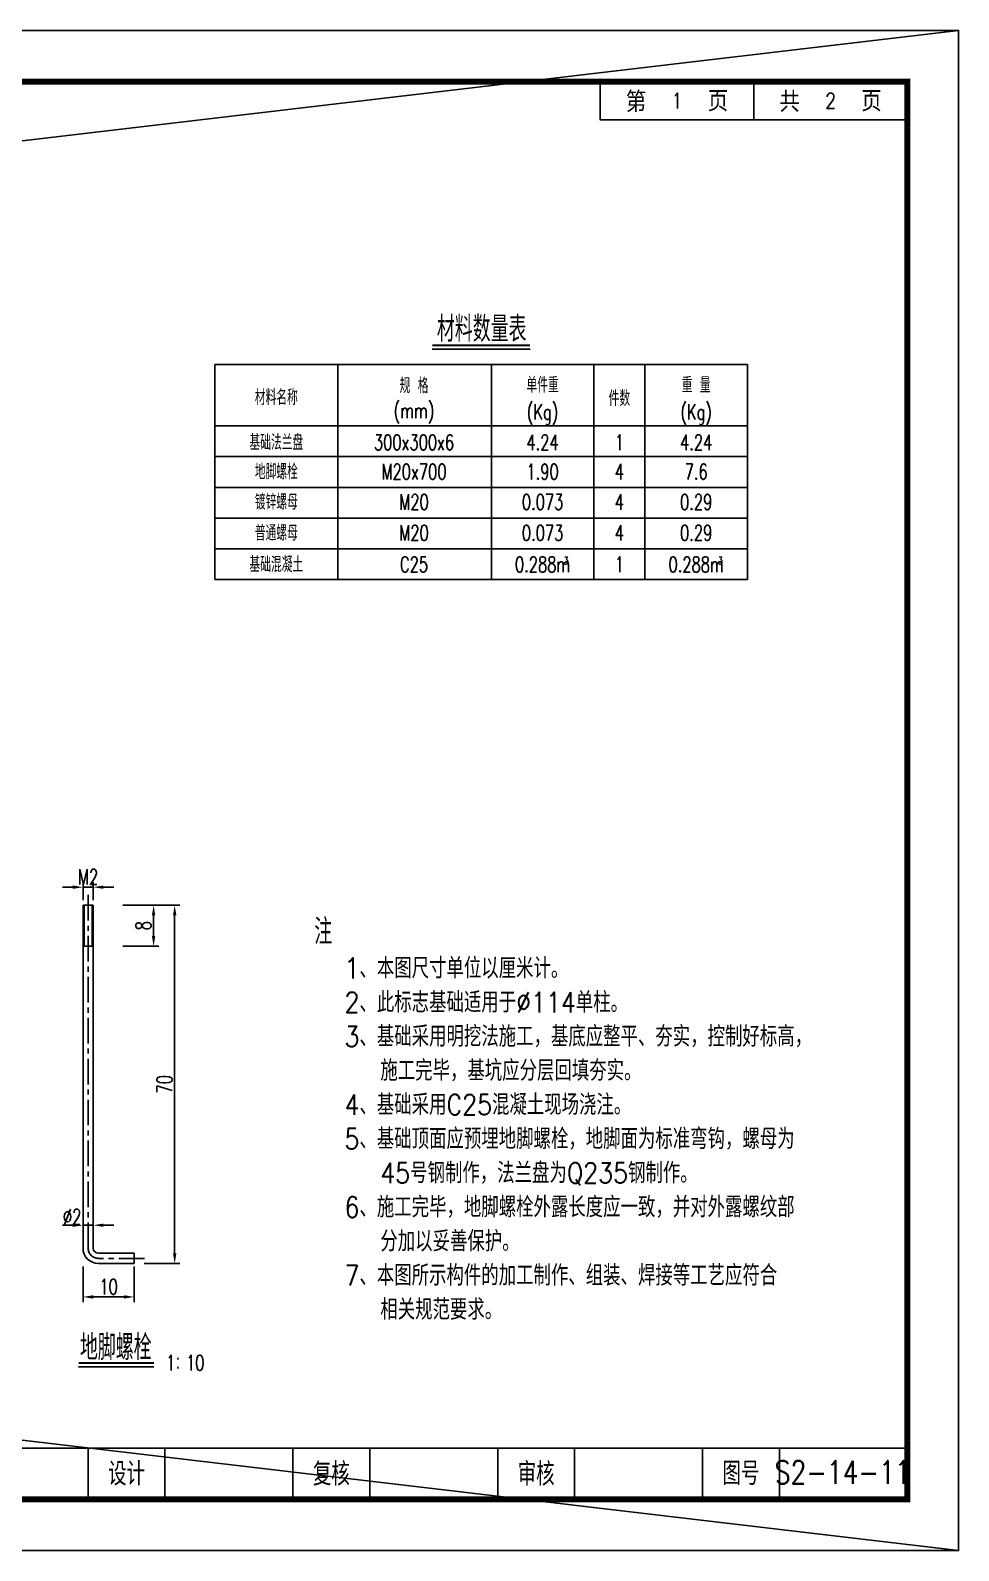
# Model space of a CAD drawing. Extents: x 3598 to 6562, y -9591 to -7828.
# Drawn here: x 6107.2 to 6288.5, y -8142.1 to -7845.1 of the extents above; entities that cross this region are included whole.
import ezdxf
from ezdxf.enums import TextEntityAlignment as Align

# ---------------------------------------------------------------- set-up
doc = ezdxf.new("R2010")
doc.units = 0
doc.header["$LTSCALE"] = 2
doc.header["$PDMODE"] = 32
doc.header["$PDSIZE"] = 0.3
doc.linetypes.add('CENTERX2', pattern=[4, 2.5, -0.5, 0.5, -0.5])
doc.layers.get('0').update_dxf_attribs({"linetype": 'CONTINUOUS'})
doc.layers.get('DEFPOINTS').update_dxf_attribs({"linetype": 'CONTINUOUS'})
for name, color, linetype in [('中线', 2, 'CENTERX2'), ('图框', 7, 'CONTINUOUS'), ('尺寸标注', 4, 'CONTINUOUS'), ('文字字符', 7, 'CONTINUOUS'), ('文字符号', 2, 'CONTINUOUS'), ('结构3', 1, 'CONTINUOUS'), ('页码', 3, 'CONTINUOUS')]:
    doc.layers.add(name, color=color, linetype=linetype)
doc.styles.add('Fangsong', font='simplex1.shx', dxfattribs={"width": 0.85, "bigfont": 'hztxt.shx'})
doc.styles.add('gtf', font='romans__.shx', dxfattribs={"width": 0.85, "bigfont": 'hztxt.shx'})
doc.styles.add('GTF2', font='txt', dxfattribs={"bigfont": 'hztxt'})
doc.styles.get("Standard").update_dxf_attribs({"font": 'simplex1.shx', "width": 0.7, "bigfont": 'hztxt.shx'})
doc.dimstyles.new('1：10', dxfattribs={"dimtxt": 3, "dimasz": 2, "dimexe": 1, "dimexo": 1, "dimgap": 0.5, "dimtad": 1, "dimrnd": 0.0095, "dimdsep": 46, "dimtxsty": 'Standard', "dimcen": 0.05, "dimclrt": 256, "dimadec": 0, "dimazin": 0, "dimtfac": 1, "dimtix": 1, "dimtmove": 2, "dimatfit": 3, "dimfxl": 0, "dimtolj": 1, "dimtzin": 0, "dimarcsym": 0})

# ---------------------------------------------------------------- blocks, each defined once
blk = doc.blocks.new('标准图框')
at = {"layer": '图框', "color": 7}
for p, q in [((-160, 0), (-160, 10)), ((-145, 0), (-145, 10)), ((-120, 0), (-120, 10)), ((-105, 0), (-105, 10)), ((-80, 0), (-80, 10)), ((-65, 0), (-65, 10)), ((-40, 0), (-40, 10)), ((-25, 0), (-25, 10))]:
    blk.add_line(p, q, dxfattribs=at)
at = {"layer": '图框', "color": 2}
blk.add_lwpolyline([(-410, 287), (-410, -10), (10, -10), (10, 287)], close=True, dxfattribs=at)
at = {"layer": '图框', "const_width": 1.2}
blk.add_lwpolyline([(-380, 0), (0, 0), (0, 277), (-380, 277)], close=True, dxfattribs=at)
at = {"layer": '图框'}
blk.add_lwpolyline([(-380, 10), (0, 10)], dxfattribs=at)
at = {"layer": '图框', "color": 7, "style": 'Fangsong', "width": 0.8}
for s, p in [('设计', (-152.5, 5.2)), ('复核', (-112.5, 5.2)), ('审核', (-72.5, 5.2)), ('图号', (-32.5, 5.2))]:
    blk.add_text(s, height=4.5, rotation=0, dxfattribs=at).set_placement(p, align=Align.MIDDLE)
blk = doc.blocks.new('*D86')
at = {"layer": 'DEFPOINTS', "color": 0, "linetype": 'Continuous'}
for p in [(6117.52, -8084.86, -1), (6127.52, -8084.86, -1), (6127.52, -8092.52)]:
    blk.add_point(p, dxfattribs=at)
at = {"layer": '尺寸标注', "color": 0, "linetype": 'Continuous', "lineweight": -2}
for p, q in [((6117.52, -8086.57), (6117.52, -8093.52)), ((6127.52, -8086.57), (6127.52, -8093.52)), ((6119.52, -8092.52), (6125.52, -8092.52))]:
    blk.add_line(p, q, dxfattribs=at)
at = {"layer": '尺寸标注', "color": 0, "linetype": 'Continuous'}
for points in [[(6119.52, -8092.19), (6119.52, -8092.85), (6117.52, -8092.52)], [(6125.52, -8092.19), (6125.52, -8092.85), (6127.52, -8092.52)]]:
    blk.add_solid(points, dxfattribs=at)
at = {"layer": '尺寸标注', "linetype": 'Continuous', "insert": (6122.52, -8090.52), "char_height": 3, "attachment_point": 5}
blk.add_mtext('\\A1;10', dxfattribs=at)
blk = doc.blocks.new('*D87')
at = {"layer": 'DEFPOINTS', "color": 0, "linetype": 'Continuous'}
for p in [(6117.52, -8078.51, -1), (6119.52, -8078.51, -1), (6119.52, -8078.51)]:
    blk.add_point(p, dxfattribs=at)
at = {"layer": '尺寸标注', "color": 0, "linetype": 'Continuous', "lineweight": -2}
for p, q in [((6119.52, -8078.22), (6119.52, -8077.51)), ((6115.52, -8078.51), (6113.52, -8078.51)), ((6117.52, -8078.51), (6119.52, -8078.51)), ((6117.52, -8078.8), (6117.52, -8079.51)), ((6121.52, -8078.51), (6123.52, -8078.51))]:
    blk.add_line(p, q, dxfattribs=at)
at = {"layer": '尺寸标注', "color": 0, "linetype": 'Continuous'}
for points in [[(6115.52, -8078.18), (6115.52, -8078.84), (6117.52, -8078.51)], [(6121.52, -8078.18), (6121.52, -8078.84), (6119.52, -8078.51)]]:
    blk.add_solid(points, dxfattribs=at)
at = {"layer": '尺寸标注', "linetype": 'Continuous', "insert": (6115.4, -8076.85), "char_height": 3, "attachment_point": 5}
blk.add_mtext('\\A1;%%C2', dxfattribs=at)
blk = doc.blocks.new('*D88')
at = {"layer": 'DEFPOINTS', "color": 0, "linetype": 'Continuous'}
for p in [(6118.52, -8015.99, -1), (6118.52, -8023.99, -1), (6131.31, -8023.99)]:
    blk.add_point(p, dxfattribs=at)
at = {"layer": '尺寸标注', "color": 0, "linetype": 'Continuous', "lineweight": -2}
for p, q in [((6125.32, -8015.99), (6132.31, -8015.99)), ((6131.31, -8017.99), (6131.31, -8021.99)), ((6125.32, -8023.99), (6132.31, -8023.99))]:
    blk.add_line(p, q, dxfattribs=at)
at = {"layer": '尺寸标注', "color": 0, "linetype": 'Continuous'}
for points in [[(6130.97, -8017.99), (6131.64, -8017.99), (6131.31, -8015.99)], [(6130.97, -8021.99), (6131.64, -8021.99), (6131.31, -8023.99)]]:
    blk.add_solid(points, dxfattribs=at)
at = {"layer": '尺寸标注', "linetype": 'Continuous', "insert": (6129.31, -8019.99), "char_height": 3, "attachment_point": 5, "rotation": 90}
blk.add_mtext('\\A1;8', dxfattribs=at)
blk = doc.blocks.new('*D89')
at = {"layer": 'DEFPOINTS', "color": 0, "linetype": 'Continuous'}
for p in [(6119.52, -8015.99, -1), (6135.42, -8015.99), (6127.52, -8085.99, -1)]:
    blk.add_point(p, dxfattribs=at)
at = {"layer": '尺寸标注', "color": 0, "linetype": 'Continuous', "lineweight": -2}
for p, q in [((6129.44, -8015.99), (6136.42, -8015.99)), ((6135.42, -8083.99), (6135.42, -8017.99)), ((6129.47, -8085.99), (6136.42, -8085.99))]:
    blk.add_line(p, q, dxfattribs=at)
at = {"layer": '尺寸标注', "color": 0, "linetype": 'Continuous'}
for points in [[(6135.09, -8017.99), (6135.76, -8017.99), (6135.42, -8015.99)], [(6135.09, -8083.99), (6135.76, -8083.99), (6135.42, -8085.99)]]:
    blk.add_solid(points, dxfattribs=at)
at = {"layer": '尺寸标注', "linetype": 'Continuous', "insert": (6133.42, -8050.99), "char_height": 3, "attachment_point": 5, "rotation": 90}
blk.add_mtext('\\A1;70', dxfattribs=at)
blk = doc.blocks.new('*D90')
at = {"layer": 'DEFPOINTS', "color": 0, "linetype": 'Continuous'}
for p in [(6119.52, -8012.46), (6117.52, -8015.99, -1), (6119.52, -8015.99, -1)]:
    blk.add_point(p, dxfattribs=at)
at = {"layer": '尺寸标注', "color": 0, "linetype": 'Continuous', "lineweight": -2}
for p, q in [((6115.52, -8012.46), (6113.52, -8012.46)), ((6117.52, -8015.01), (6117.52, -8011.46)), ((6117.52, -8012.46), (6119.52, -8012.46)), ((6119.52, -8015.01), (6119.52, -8011.46)), ((6121.52, -8012.46), (6123.52, -8012.46))]:
    blk.add_line(p, q, dxfattribs=at)
at = {"layer": '尺寸标注', "color": 0, "linetype": 'Continuous'}
for points in [[(6115.52, -8012.13), (6115.52, -8012.79), (6117.52, -8012.46)], [(6121.52, -8012.13), (6121.52, -8012.79), (6119.52, -8012.46)]]:
    blk.add_solid(points, dxfattribs=at)
at = {"layer": '尺寸标注', "linetype": 'Continuous', "insert": (6118.52, -8010.46), "char_height": 3, "attachment_point": 5}
blk.add_mtext('\\A1;M2', dxfattribs=at)

msp = doc.modelspace()

# ---------------------------------------------------------------- linework, layer by layer
at = {"layer": '中线'}
for p, q in [((6118.5215, -8082.9868, -1), (6118.5215, -8013.9868, -1)), ((6129.5215, -8084.9868, -1), (6120.5215, -8084.9868, -1))]:
    msp.add_line(p, q, dxfattribs=at)
msp.add_arc((6120.5215, -8082.9868, -1), 2, 180, 270, dxfattribs=at)
at = {"layer": '尺寸标注', "linetype": 'Continuous'}
for p, q in [((3768.5275, -7845.0772), (6288.5275, -8142.0772)), ((3768.5275, -8142.0772), (6288.5275, -7845.0772))]:
    msp.add_line(p, q, dxfattribs=at)
at = {"layer": '尺寸标注', "color": 7, "linetype": 'Continuous'}
for p, q in [((6185.7263, -7907.3514, -1), (6204.8331, -7907.3514, -1)), ((6116.6478, -8106.1508), (6131.3842, -8106.1508))]:
    msp.add_line(p, q, dxfattribs=at)
at = {"layer": '尺寸标注'}
for p, q in [((6125.6106, -8015.9868, -1), (6130.0215, -8015.9868, -1)), ((6117.5215, -8080.4868, -1), (6117.5215, -8076.5302, -1)), ((6119.5215, -8080.4868, -1), (6119.5215, -8076.5302, -1))]:
    msp.add_line(p, q, dxfattribs=at)
at = {"layer": '尺寸标注', "color": 7, "linetype": 'Continuous', "const_width": 0.4, "elevation": -1}
msp.add_lwpolyline([(6185.7263, -7906.6314), (6204.8331, -7906.6314)], dxfattribs=at)
at = {"layer": '尺寸标注', "color": 7, "linetype": 'Continuous', "const_width": 0.4}
msp.add_lwpolyline([(6116.6478, -8105.4308), (6131.3842, -8105.4308)], dxfattribs=at)
at = {"layer": '文字字符'}
for p, q in [((6167.2797, -7910.3514, -1), (6167.2797, -7952.3514, -1)), ((6197.2797, -7910.3514, -1), (6197.2797, -7952.3514, -1)), ((6217.2797, -7910.3514, -1), (6217.2797, -7952.3514, -1)), ((6227.2797, -7910.3514, -1), (6227.2797, -7952.3514, -1)), ((6143.2797, -7922.3514, -1), (6247.2797, -7922.3514, -1)), ((6143.2797, -7928.3514, -1), (6247.2797, -7928.3514, -1)), ((6143.2797, -7934.3514, -1), (6247.2797, -7934.3514, -1)), ((6143.2797, -7940.3514, -1), (6247.2797, -7940.3514, -1)), ((6143.2797, -7946.3514, -1), (6247.2797, -7946.3514, -1))]:
    msp.add_line(p, q, dxfattribs=at)
at = {"layer": '文字符号', "color": 1}
for p, q in [((6143.2797, -7910.3514, -1), (6143.2797, -7952.3514, -1)), ((6143.2797, -7910.3514, -1), (6247.2797, -7910.3514, -1)), ((6247.2797, -7910.3514, -1), (6247.2797, -7952.3514, -1)), ((6143.2797, -7952.3514, -1), (6247.2797, -7952.3514, -1))]:
    msp.add_line(p, q, dxfattribs=at)
at = {"layer": '结构3'}
for p, q in [((6119.5215, -8015.9868, -1), (6117.5215, -8015.9868, -1)), ((6117.5215, -8023.9868, -1), (6117.5215, -8015.9868, -1)), ((6117.7215, -8023.9868, -1), (6117.7215, -8015.9868, -1)), ((6119.3215, -8023.9868, -1), (6119.3215, -8015.9868, -1)), ((6119.5215, -8023.9868, -1), (6119.5215, -8015.9868, -1)), ((6119.5215, -8023.9868, -1), (6117.5215, -8023.9868, -1)), ((6117.5215, -8082.9868, -1), (6117.5215, -8023.9868, -1)), ((6119.5215, -8082.9868, -1), (6119.5215, -8023.9868, -1)), ((6127.5215, -8083.9868, -1), (6120.5215, -8083.9868, -1)), ((6127.5215, -8085.9868, -1), (6127.5215, -8083.9868, -1)), ((6127.5215, -8085.9868, -1), (6120.5215, -8085.9868, -1))]:
    msp.add_line(p, q, dxfattribs=at)
for radius in [3, 1]:
    msp.add_arc((6120.5215, -8082.9868, -1), radius, 180, 270, dxfattribs=at)
at = {"layer": '页码', "color": 6, "linetype": 'Continuous'}
msp.add_line((6248.5275, -7862.5772), (6248.5275, -7855.0772), dxfattribs=at)
msp.add_lwpolyline([(6278.5275, -7862.5772), (6218.5275, -7862.5772), (6218.5275, -7855.0772), (6278.5275, -7855.0772)], close=True, dxfattribs=at)

# ---------------------------------------------------------------- block references
at = {"linetype": 'Continuous'}
msp.add_blockref('标准图框', (6278.5275, -8132.0772), dxfattribs=at)

# ---------------------------------------------------------------- texts
at = {"width": 0.7}
msp.add_text('1：10', height=3, dxfattribs=at).set_placement((6137.4835, -8105.3776), align=Align.MIDDLE)
at = {"layer": '图框', "color": 7, "style": 'Fangsong', "width": 0.8}
msp.add_text('S2-14-11', height=4.5, rotation=0, dxfattribs=at).set_placement((6265.8942, -8126.7646), align=Align.MIDDLE)
at = {"layer": '文字字符', "width": 0.7}
for s, p in [('材料数量表', (6186.6393, -7905.9108, -1)), ('注', (6162.6875, -8023.6507)), ('地脚螺栓', (6116.9175, -8104.865))]:
    msp.add_text(s, height=5, dxfattribs=at).set_placement(p)
for s, height, p in [('材料名称', 3, (6155.2797, -7916.7668, -1)), ('规 格', 3, (6182.1715, -7914.4748, -1)), ('单件重', 3, (6207.2797, -7914.3514, -1)), ('重 量', 3, (6237.2797, -7914.3514, -1)), ('(mm)', 3, (6182.1715, -7919.3639, -1)), ('(Kg)', 3, (6207.2797, -7919.6108, -1)), ('件数', 3, (6222.2797, -7916.9811, -1)), ('(Kg)', 3, (6237.2797, -7919.6108, -1)), ('基础法兰盘', 3, (6155.2797, -7925.564, -1)), ('300x300x6', 3, (6182.1715, -7925.564, -1)), ('4.24', 3, (6207.2797, -7925.564, -1)), ('1', 3, (6222.2797, -7925.564, -1)), ('4.24', 3, (6237.2797, -7925.564, -1)), ('地脚螺栓', 3, (6155.2797, -7931.2848, -1)), ('M20x700', 3, (6182.1715, -7931.2848, -1)), ('1.90', 3, (6207.2797, -7931.2848, -1)), ('4', 3, (6222.2797, -7931.2848, -1)), ('7.6', 3, (6237.2797, -7931.2848, -1)), ('镀锌螺母', 3, (6155.2797, -7937.2109, -1)), ('M20', 3, (6182.1715, -7937.2109, -1)), ('0.073', 3, (6207.2797, -7937.2109, -1)), ('4', 3, (6222.2797, -7937.2109, -1)), ('0.29', 3, (6237.2797, -7937.2109, -1)), ('普通螺母', 3, (6155.2797, -7943.258, -1)), ('M20', 3, (6182.1715, -7943.258, -1)), ('0.073', 3, (6207.2797, -7943.258, -1)), ('4', 3, (6222.2797, -7943.258, -1)), ('0.29', 3, (6237.2797, -7943.258, -1)), ('基础混凝土', 3, (6155.2797, -7949.4103, -1)), ('C25', 3, (6182.1715, -7949.4103, -1)), ('0.288m', 3, (6207.2797, -7949.4103, -1)), ('3', 1.5, (6211.8655, -7948.6469, -1)), ('1', 3, (6222.2797, -7949.4103, -1)), ('0.288m', 3, (6237.2797, -7949.4103, -1)), ('3', 1.5, (6242.004, -7948.6469, -1))]:
    msp.add_text(s, height=height, dxfattribs=at).set_placement(p, align=Align.MIDDLE_CENTER)
at = {"layer": '文字字符', "insert": (6168.5948, -8026.2925, -1), "char_height": 4, "width": 116.311752, "attachment_point": 1}
msp.add_mtext('{\\W0.85;1、本图尺寸单位以厘米计。\\P2、此标志基础适用于%%C114单柱。\\P3、基础采用明挖法施工，基底应整平、夯实，控制好标高，\\P   施工完毕，基坑应分层回填夯实。\\P4、基础采用C25混凝土现场浇注。\\P5、基础顶面应预埋地脚螺栓，地脚面为标准弯钩，螺母为\\P   45号钢制作，法兰盘为Q235钢制作。\\P6、施工完毕，地脚螺栓外露长度应一致，并对外露螺纹部\\P   分加以妥善保护。\\P7、本图所示构件的加工制作、组装、焊接等工艺应符合\\P   相关规范要求。 }', dxfattribs=at)
at = {"layer": '页码', "color": 7, "style": 'GTF2'}
for s, p in [('第', (6225.5275, -7858.8272)), ('页', (6241.5275, -7858.8272)), ('共', (6255.5275, -7858.8272)), ('页', (6271.5275, -7858.8272))]:
    msp.add_text(s, height=4, dxfattribs=at).set_placement(p, align=Align.MIDDLE)
at = {"layer": '页码', "color": 7, "style": 'gtf', "width": 0.85}
for s, p in [('1', (6233.5275, -7858.8272)), ('2', (6263.5275, -7858.8272))]:
    msp.add_text(s, height=3, dxfattribs=at).set_placement(p, align=Align.MIDDLE)

# ---------------------------------------------------------------- dimensions: what is measured, and where the dimension line sits
at = {"layer": '尺寸标注', "linetype": 'Continuous'}
dim = msp.add_linear_dim(base=(6119.5215, -8012.4586), p1=(6117.5215, -8015.9868, -1), p2=(6119.5215, -8015.9868, -1), text='M<>', dimstyle='1：10', dxfattribs=at)
dim.commit()
dim.dimension.update_dxf_attribs({"geometry": '*D90', "text_midpoint": (6118.5215, -8010.4586)})
for base, p1, p2, picture, middle in [((6131.3061, -8023.9868), (6118.5215, -8015.9868, -1), (6118.5215, -8023.9868, -1), '*D88', (6129.3061, -8019.9868)), ((6135.424, -8015.9868), (6127.5215, -8085.9868, -1), (6119.5215, -8015.9868, -1), '*D89', (6133.424, -8050.9868))]:
    dim = msp.add_linear_dim(base=base, p1=p1, p2=p2, angle=90, dimstyle='1：10', dxfattribs=at)
    dim.commit()
    dim.dimension.update_dxf_attribs({"geometry": picture, "text_midpoint": middle})
dim = msp.add_linear_dim(base=(6119.5215, -8078.5085), p1=(6117.5215, -8078.5085, -1), p2=(6119.5215, -8078.5085, -1), text='%%C<>', dimstyle='1：10', dxfattribs=at)
dim.commit()
dim.dimension.update_dxf_attribs({"geometry": '*D87', "text_midpoint": (6115.4013, -8076.8471), "dimtype": 160})
dim = msp.add_linear_dim(base=(6127.5215, -8092.5216), p1=(6117.5215, -8084.8582, -1), p2=(6127.5215, -8084.8582, -1), dimstyle='1：10', dxfattribs=at)
dim.commit()
dim.dimension.update_dxf_attribs({"geometry": '*D86', "text_midpoint": (6122.5215, -8090.5216)})

doc.saveas('drawing.dxf')
